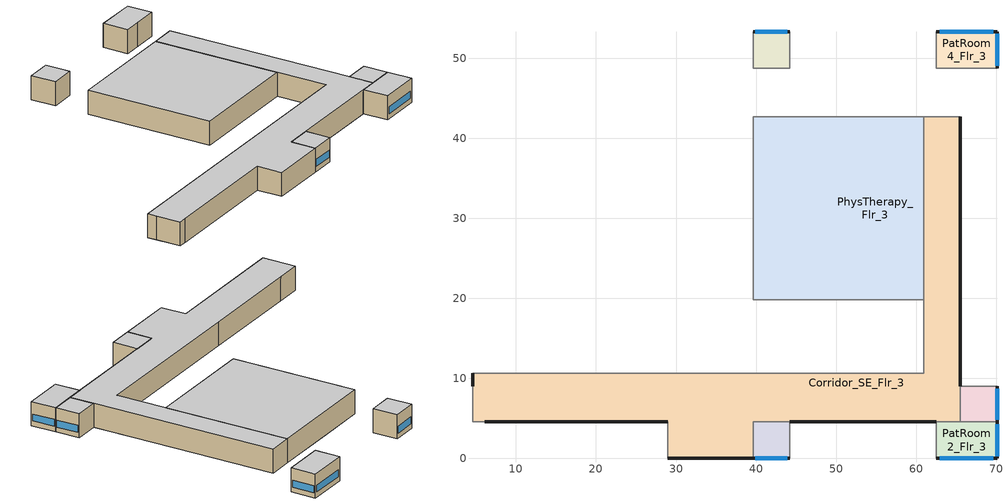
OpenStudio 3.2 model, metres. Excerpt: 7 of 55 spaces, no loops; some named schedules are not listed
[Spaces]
PatRoom5_Mult10_Flr_3
 floor to OR3_Flr_2: 44.2,53.34 44.2,48.77 39.62,48.77 39.62,53.34 z8.54
 wall outside: 44.2,53.34 39.62,53.34 z8.54:12.8
 wall to Corridor_NW_Flr_3: 39.62,53.34 39.62,48.77 44.2,48.77 z8.54:12.8
 wall adiabatic (Wall Adiabatic construction): 44.2,48.77 44.2,53.34 z8.54:12.8
 window: 43.92,53.34 39.9,53.34 z9.45:10.67
 ceiling to PatRoom5_Mult10_Flr_4: 44.2,48.77 44.2,53.34 39.62,53.34 39.62,48.77 z12.8
Corridor_SE_Flr_3
 floor to Corridor_Flr_2: 39.62,10.67 39.62,0 28.96,0 28.96,10.67 z8.54
 floor to OR_NurseStn_Lobby_Flr_2: 65.53,16.76 65.53,4.57 39.62,4.57 39.62,10.67 60.96,10.67 60.96,16.76 z8.54
 floor to ICU_Flr_2: 28.96,10.67 28.96,4.57 4.57,4.57 4.57,10.67 z8.54
 floor to OR2_Mult5_Flr_2: 65.53,42.67 65.53,41.15 60.96,41.15 60.96,42.67 z8.54
 floor adiabatic (Floor Adiabatic construction): 65.53,41.15 65.53,16.76 60.96,16.76 60.96,41.15 z8.54
 wall outside: 28.96,0 39.62,0 / 65.53,8.99 65.53,42.67 / 6.1,4.57 28.96,4.57 / 4.57,10.67 4.57,8.99 / 44.2,4.57 62.48,4.57 z8.54:12.8
 wall to PatRoom6_Flr_3: 4.57,4.57 6.1,4.57 z8.54:12.8
 wall to Corridor_NW_Flr_3: 65.53,42.67 60.96,42.67 / 9.14,10.67 4.57,10.67 z8.54:12.8
 wall to PatRoom7_Mult10_Flr_3: 4.57,8.99 4.57,4.57 z8.54:12.8
 wall to PatRoom3_Mult10_Flr_3: 65.53,4.57 65.53,8.99 z8.54:12.8
 wall to NurseStn_Lobby_Flr_3: 60.96,19.81 60.96,10.67 28.96,10.67 z8.54:12.8
 wall to PhysTherapy_Flr_3: 60.96,42.67 60.96,19.81 z8.54:12.8
 wall to PatRoom1_Mult10_Flr_3: 39.62,0 39.62,4.57 44.2,4.57 z8.54:12.8
 wall adiabatic (Wall Adiabatic construction): 28.96,4.57 28.96,0 z8.54:12.8
 wall to Lab_Flr_3: 28.96,10.67 9.14,10.67 z8.54:12.8
 wall to PatRoom2_Flr_3: 62.48,4.57 65.53,4.57 z8.54:12.8
 ceiling to Corridor_SE_Flr_4: 39.62,0 39.62,4.57 65.53,4.57 65.53,42.67 60.96,42.67 60.96,10.67 4.57,10.67 4.57,4.57 28.96,4.57 28.96,0 z12.8
PatRoom1_Mult10_Flr_3
 floor to OR_NurseStn_Lobby_Flr_2: 44.2,4.57 44.2,0 39.62,0 39.62,4.57 z8.54
 wall outside: 39.62,0 44.2,0 z8.54:12.8
 wall adiabatic (Wall Adiabatic construction): 44.2,0 44.2,4.57 z8.54:12.8
 window: 39.9,0 43.92,0 z9.45:10.67
 ceiling to PatRoom1_Mult10_Flr_4: 44.2,0 44.2,4.57 39.62,4.57 39.62,0 z12.8
PatRoom4_Flr_3
 floor to OR1_Flr_2: 70.1,53.34 70.1,48.77 62.48,48.77 62.48,53.34 z8.54
 wall outside: 70.1,48.77 70.1,53.34 62.48,53.34 z8.54:12.8
 wall adiabatic (Wall Adiabatic construction): 62.48,53.34 62.48,48.77 / 65.53,48.77 70.1,48.77 z8.54:12.8
 wall to Corridor_NW_Flr_3: 62.48,48.77 65.53,48.77 z8.54:12.8
 window: 69.65,53.34 62.94,53.34 / 70.1,49.04 70.1,53.07 z9.45:10.67
 ceiling to PatRoom4_Flr_4: 70.1,48.77 70.1,53.34 62.48,53.34 62.48,48.77 z12.8
PatRoom2_Flr_3
 floor to OR_NurseStn_Lobby_Flr_2: 70.1,4.57 70.1,0 62.48,0 62.48,4.57 z8.54
 wall outside: 62.48,0 70.1,0 70.1,4.57 z8.54:12.8
 wall adiabatic (Wall Adiabatic construction): 62.48,4.57 62.48,0 z8.54:12.8
 wall to PatRoom3_Mult10_Flr_3: 70.1,4.57 65.53,4.57 z8.54:12.8
 window: 70.1,0.27 70.1,4.3 / 62.94,0 69.65,0 z9.45:10.67
 ceiling to PatRoom2_Flr_4: 70.1,0 70.1,4.57 62.48,4.57 62.48,0 z12.8
PhysTherapy_Flr_3
 floor to OR4_Flr_2: 48.77,42.67 48.77,22.86 39.62,22.86 39.62,42.67 z8.54
 floor to OR_NurseStn_Lobby_Flr_2: 60.96,42.67 60.96,19.81 39.62,19.81 39.62,22.86 48.77,22.86 48.77,42.67 z8.54
 wall to NurseStn_Lobby_Flr_3: 39.62,42.67 39.62,19.81 60.96,19.81 z8.54:12.8
 wall to Corridor_NW_Flr_3: 60.96,42.67 39.62,42.67 z8.54:12.8
 ceiling to Radiology_Flr_4: 60.96,19.81 60.96,42.67 39.62,42.67 39.62,19.81 z12.8
PatRoom3_Mult10_Flr_3
 floor to OR_NurseStn_Lobby_Flr_2: 70.1,8.99 70.1,4.57 65.53,4.57 65.53,8.99 z8.54
 wall outside: 70.1,4.57 70.1,8.99 z8.54:12.8
 wall adiabatic (Wall Adiabatic construction): 70.1,8.99 65.53,8.99 z8.54:12.8
 window: 70.1,4.84 70.1,8.73 z9.45:10.67
 ceiling to PatRoom3_Mult10_Flr_4: 70.1,4.57 70.1,8.99 65.53,8.99 65.53,4.57 z12.8
[ClimateZones]
Climate Zone Institution Name 1=ASHRAE; Climate Zone Document Name 1=ANSI/ASHRAE Standard 169; Climate Zone Document Year 1=2006; Climate Zone Value 1=4A
[Building]
-Hospital-ASHRAE 169-2013-4A created: 2021-11-22 21:51:44 -0800: North Axis {deg}=0; Default Construction Set=90.1-2004 - Hospital - ASHRAE 169-2013-4A; Standards Number of Stories=6; Standards Number of Above Ground Stories=5; Standards Building Type=Hospital
[Site]
New York-John F Kennedy Intl AP_NY_USA: Latitude {deg}=40.65; Longitude {deg}=-73.8; Time Zone {hr}=-5; Elevation {m}=5; Terrain=City
[Site:WaterMainsTemperature]
Calculation Method=Correlation; Annual Average Outdoor Air Temperature {C}=12.4667; Maximum Difference In Monthly Average Outdoor Air Temperatures {deltaC}=25.2
[SizingPeriod:DesignDay] Barometric Pressure {Pa}=101241; Sky Clearness=0; Rain Indicator=0; Snow Indicator=0; Day of Month=21; Daylight Saving Time Indicator=0; Humidity Indicating Type=Wetbulb; Dry-Bulb Temperature Range Modifier Type=DefaultMultipliers
Name | Maximum Dry-Bulb Temperature {C} | Daily Dry-Bulb Temperature Range {deltaC} | Humidity Indicating Conditions at Maximum Dry-Bulb | Wind Speed {m/s} | Wind Direction {deg} | Month | Day Type | Solar Model Indicator | ASHRAE Taub | ASHRAE Taud
New.York-John.F.Kennedy.Intl.AP_NY_USA Ann Clg .4% Condns DB=>MWB | 32.1 | 7.4 | 23.1 | 5.6 | 230 | 7 | SummerDesignDay | ASHRAETau | 0.541 | 1.8
New.York-John.F.Kennedy.Intl.AP_NY_USA Ann Htg 99.6% Condns DB | -10.7 | 0 | -10.7 | 7.5 | 320 | 1 | WinterDesignDay | ASHRAEClearSky
[Site:GroundTemperature:FCfactorMethod]
January Ground Temperature {C}=14; February Ground Temperature {C}=7.3; March Ground Temperature {C}=3.3; April Ground Temperature {C}=1.2; May Ground Temperature {C}=-0.2; June Ground Temperature {C}=5.6; July Ground Temperature {C}=10.9; August Ground Temperature {C}=16.1; September Ground Temperature {C}=21.7; October Ground Temperature {C}=25; November Ground Temperature {C}=24.8; December Ground Temperature {C}=19.9
[Material:NoMass] Thermal Absorptance=0.9; Solar Absorptance=0.7
Name | Roughness | Thermal Resistance {m2-K/W} | Visible Absorptance
CP02 CARPET PAD | VeryRough | 0.21648 | 0.8
Nonres_Floor_Insulation | MediumSmooth | 2.88292 | 0.7
Typical Insulation R-6.78 | Smooth | 1.19347 | 0.7
Typical Carpet Pad | Smooth | 0.21648 | 0.8
Typical Insulation R-4.23 | Smooth | 0.745657 | 0.7
Typical Insulation R-14.76; Typical Insulation R-14.76 1 | Smooth | 2.59864 | 0.7
Typical Insulation R-0.58; Typical Insulation R-0.58 1 | Smooth | 0.101875 | 0.7
Typical Insulation R-0.01; Typical Insulation R-0.01 1 | Smooth | 0.001 | 0.7
Typical Insulation R-8.93 | Smooth | 1.57183 | 0.7
Typical Insulation R-7.23 | Smooth | 1.27273 | 0.7
[Material]
Name | Roughness | Thickness {m} | Conductivity {W/m-K} | Density {kg/m3} | Specific Heat {J/kg-K} | Thermal Absorptance | Solar Absorptance | Visible Absorptance
100mm Normalweight concrete floor | MediumSmooth | 0.1016 | 2.31 | 2322 | 832
G01 13mm gypsum board | Smooth | 0.0127 | 0.16 | 800 | 1090 | 0.9 | 0.7 | 0.5
4 in. Normalweight Concrete Floor | MediumRough | 0.1016 | 2.31 | 2322 | 832 | 0.9 | 0.7 | 0.7
1IN Stucco | Smooth | 0.0253 | 0.6918 | 1858 | 837 | 0.9 | 0.7 | 0.92
8IN CONCRETE HW RefBldg | Rough | 0.2032 | 1.311 | 2240 | 836.8 | 0.9 | 0.7 | 0.7
1/2IN Gypsum | Smooth | 0.0127 | 0.16 | 784.9 | 830 | 0.9 | 0.4 | 0.4
Roof Membrane | VeryRough | 0.0095 | 0.16 | 1121.29 | 1460 | 0.9 | 0.7 | 0.7
Metal Roof Surface; F08 Metal surface | Smooth | 0.0008 | 45.28 | 7824 | 500 | 0.9 | 0.7 | 0.7
6 in. Normalweight Concrete Floor | MediumRough | 0.1524 | 2.31 | 2322 | 832 | 0.9 | 0.7 | 0.7
8 in. Concrete Block Basement Wall | MediumRough | 0.2032 | 1.326 | 1842 | 912 | 0.9 | 0.7 | 0.7
G05 25mm wood | MediumSmooth | 0.0254 | 0.15 | 608 | 1630 | 0.9 | 0.5 | 0.5
Std Wood 6inch | MediumSmooth | 0.15 | 0.12 | 540 | 1210 | 0.9 | 0.7 | 0.7
[Construction]
Floor Adiabatic construction: CP02 CARPET PAD, 100mm Normalweight concrete floor, Nonres_Floor_Insulation
Wall Adiabatic construction; Typical Interior Wall: G01 13mm gypsum board, G01 13mm gypsum board
Typical Insulated Exterior Mass Floor R-9.35: Typical Insulation R-6.78, 4 in. Normalweight Concrete Floor, Typical Carpet Pad
Typical Insulated Exterior Mass Wall R-6.62: 1IN Stucco, 8IN CONCRETE HW RefBldg, Typical Insulation R-4.23, 1/2IN Gypsum
Typical IEAD Roof R-15.87: Roof Membrane, Typical Insulation R-14.76, Metal Roof Surface
Typical Interior Floor: 100mm Normalweight concrete floor, CP02 CARPET PAD
Typical Interior Ceiling: CP02 CARPET PAD, 100mm Normalweight concrete floor
Typical Insulated Carpeted 6in Slab Floor: 6 in. Normalweight Concrete Floor, Typical Carpet Pad
Typical Insulated Basement Mass Wall: 8 in. Concrete Block Basement Wall
U 0.57 SHGC 0.39 Dbl Ref-D Clr 6mm/6mm Air: REF D CLEAR 6MM, AIR 6MM, CLEAR 6MM
Typical Insulated Metal Door R-1.43: F08 Metal surface, Typical Insulation R-0.58
Typical Overhead Door R-0.86: Typical Insulation R-0.01
U 1.17 SHGC 0.49 Simple Glazing Skylight U-1.17 SHGC 0.39: U 1.17 SHGC 0.49 Simple Glazing U-1.17 SHGC 0.39
Typical Interior Window: Clear 3mm
Typical Interior Door; Typical Interior Partition: G05 25mm wood
Typical Insulated Exterior Mass Floor R-11.49: Typical Insulation R-8.93, 4 in. Normalweight Concrete Floor, Typical Carpet Pad
Typical Insulated Exterior Mass Wall R-9.62: 1IN Stucco, 8IN CONCRETE HW RefBldg, Typical Insulation R-7.23, 1/2IN Gypsum
Typical IEAD Roof R-15.87 1: Roof Membrane, Typical Insulation R-14.76 1, Metal Roof Surface
Typical Insulated Metal Door R-1.43 1: F08 Metal surface, Typical Insulation R-0.58 1
Typical Overhead Door R-0.86 1: Typical Insulation R-0.01 1
U 1.17 SHGC 0.49 Simple Glazing Skylight U-1.17 SHGC 0.39 1: U 1.17 SHGC 0.49 Simple Glazing U-1.17 SHGC 0.39 1
InteriorFurnishings: Std Wood 6inch
[DefaultConstructionSet] Interior Partition Construction=Typical Interior Partition
Name | Default Exterior Surface Constructions | Default Interior Surface Constructions | Default Ground Contact Surface Constructions | Default Exterior SubSurface Constructions | Default Interior SubSurface Constructions
90.1-2004 - Hospital - ASHRAE 169-2013-4A | Default Surface Constructions 1 | Default Surface Constructions 2 | Default Surface Constructions 3 | Default Sub Surface Constructions 1 | Default Sub Surface Constructions 2
90.1-2004 - Hospital - PatRoom - ASHRAE 169-2013-4A | Default Surface Constructions 4 | Default Surface Constructions 5 | Default Surface Constructions 6 | Default Sub Surface Constructions 3 | Default Sub Surface Constructions 4
[DefaultSurfaceConstructions]
Name | Floor Construction | Wall Construction | Roof Ceiling Construction
Default Surface Constructions 1 | Typical Insulated Exterior Mass Floor R-9.35 | Typical Insulated Exterior Mass Wall R-6.62 | Typical IEAD Roof R-15.87
Default Surface Constructions 2; Default Surface Constructions 5 | Typical Interior Floor | Typical Interior Wall | Typical Interior Ceiling
Default Surface Constructions 3; Default Surface Constructions 6 | Typical Insulated Carpeted 6in Slab Floor | Typical Insulated Basement Mass Wall
Default Surface Constructions 4 | Typical Insulated Exterior Mass Floor R-11.49 | Typical Insulated Exterior Mass Wall R-9.62 | Typical IEAD Roof R-15.87 1
[DefaultSubSurfaceConstructions]
Name | Fixed Window Construction | Operable Window Construction | Door Construction | Glass Door Construction | Overhead Door Construction | Skylight Construction | Tubular Daylight Dome Construction | Tubular Daylight Diffuser Construction
Default Sub Surface Constructions 1 | U 0.57 SHGC 0.39 Dbl Ref-D Clr 6mm/6mm Air | U 0.57 SHGC 0.39 Dbl Ref-D Clr 6mm/6mm Air | Typical Insulated Metal Door R-1.43 | U 0.57 SHGC 0.39 Dbl Ref-D Clr 6mm/6mm Air | Typical Overhead Door R-0.86 | U 1.17 SHGC 0.49 Simple Glazing Skylight U-1.17 SHGC 0.39 | Typical Interior Window | Typical Interior Window
Default Sub Surface Constructions 2; Default Sub Surface Constructions 4 | Typical Interior Window | Typical Interior Window | Typical Interior Door
Default Sub Surface Constructions 3 | U 0.57 SHGC 0.39 Dbl Ref-D Clr 6mm/6mm Air | U 0.57 SHGC 0.39 Dbl Ref-D Clr 6mm/6mm Air | Typical Insulated Metal Door R-1.43 1 | U 0.57 SHGC 0.39 Dbl Ref-D Clr 6mm/6mm Air | Typical Overhead Door R-0.86 1 | U 1.17 SHGC 0.49 Simple Glazing Skylight U-1.17 SHGC 0.39 1 | Typical Interior Window | Typical Interior Window
[WindowMaterial:Glazing] Optical Data Type=SpectralAverage; Infrared Transmittance at Normal Incidence=0; Front Side Infrared Hemispherical Emissivity=0.84; Conductivity {W/m-K}=0.9; Dirt Correction Factor for Solar and Visible Transmittance=1; Solar Diffusing=No
Name | Thickness {m} | Solar Transmittance at Normal Incidence | Front Side Solar Reflectance at Normal Incidence | Back Side Solar Reflectance at Normal Incidence | Visible Transmittance at Normal Incidence | Front Side Visible Reflectance at Normal Incidence | Back Side Visible Reflectance at Normal Incidence | Back Side Infrared Hemispherical Emissivity
REF D CLEAR 6MM | 0.006 | 0.429 | 0.308 | 0.379 | 0.334 | 0.453 | 0.505 | 0.82
CLEAR 6MM | 0.006 | 0.775 | 0.071 | 0.071 | 0.881 | 0.08 | 0.08 | 0.84
Clear 3mm | 0.003 | 0.837 | 0.075 | 0.075 | 0.898 | 0.081 | 0.081 | 0.84
[WindowMaterial:Gas]
AIR 6MM: Gas Type=Air; Thickness {m}=0.0063
[WindowMaterial:SimpleGlazingSystem] U-Factor {W/m2-K}=6.64357; Solar Heat Gain Coefficient=0.39; Visible Transmittance=0.38
U 1.17 SHGC 0.49 Simple Glazing U-1.17 SHGC 0.39; U 1.17 SHGC 0.49 Simple Glazing U-1.17 SHGC 0.39 1
[Space] Building Story=Building Story 4; Part of Total Floor Area=Yes
Name | Space Type | Thermal Zone
PatRoom5_Mult10_Flr_3 | Hospital PatRoom | PatRoom5_Mult10_Flr_3 ZN
Corridor_SE_Flr_3 | Hospital Corridor | Corridor_SE_Flr_3 ZN
PatRoom1_Mult10_Flr_3 | Hospital PatRoom | PatRoom1_Mult10_Flr_3 ZN
PatRoom4_Flr_3 | Hospital PatRoom | PatRoom4_Flr_3 ZN
PatRoom3_Mult10_Flr_3 | Hospital PatRoom | PatRoom3_Mult10_Flr_3 ZN
PatRoom2_Flr_3 | Hospital PatRoom | PatRoom2_Flr_3 ZN
PhysTherapy_Flr_3 | Hospital PhysTherapy | PhysTherapy_Flr_3 ZN
[BuildingStory]
Building Story 4: Nominal Z Coordinate {m}=8.5366
[SpaceType] Standards Building Type=Hospital
Name | Default Schedule Set | Design Specification Outdoor Air Object | Standards Space Type | Default Construction Set
Hospital Corridor | Hospital Corridor Schedule Set | Hospital Corridor Ventilation | Corridor
Hospital PatRoom | Hospital PatRoom Schedule Set | Hospital PatRoom Ventilation | PatRoom | 90.1-2004 - Hospital - PatRoom - ASHRAE 169-2013-4A
Hospital PhysTherapy | Hospital PhysTherapy Schedule Set | Hospital PhysTherapy Ventilation | PhysTherapy
[People:Definition] Number of People Calculation Method=People/Area; Fraction Radiant=0.3
Name | People per Space Floor Area {person/m2}
Hospital Corridor People Definition | 0.0107639
Hospital PatRoom People Definition; Hospital PhysTherapy People Definition | 0.0538196
[People] Work Efficiency Schedule=Work Efficiency Schedule; Clothing Insulation Schedule=Clothing Schedule; Air Velocity Schedule=Air Velocity Schedule; Multiplier=1
Name | People Definition | Space or SpaceType
Hospital Corridor People | Hospital Corridor People Definition | Hospital Corridor
Hospital PatRoom People | Hospital PatRoom People Definition | Hospital PatRoom
Hospital PhysTherapy People | Hospital PhysTherapy People Definition | Hospital PhysTherapy
[Lights:Definition] Design Level Calculation Method=Watts/Area; Fraction Radiant=0.7; Fraction Visible=0.2; Return Air Fraction=0
Name | Watts per Space Floor Area {W/m2}
Hospital Corridor Lights Definition | 10.7639
Hospital PatRoom Lights Definition | 7.53474
Hospital PhysTherapy Lights Definition | 9.68752
[Lights] Fraction Replaceable=1
Name | Lights Definition | Space or SpaceType
Hospital Corridor Lights | Hospital Corridor Lights Definition | Hospital Corridor
Hospital PatRoom Lights | Hospital PatRoom Lights Definition | Hospital PatRoom
Hospital PhysTherapy Lights | Hospital PhysTherapy Lights Definition | Hospital PhysTherapy
[ElectricEquipment:Definition] Design Level Calculation Method=Watts/Area; Fraction Latent=0; Fraction Radiant=0.5; Fraction Lost=0
Name | Watts per Space Floor Area {W/m2}
Hospital PatRoom Elec Equip Definition | 21.5278
Hospital PhysTherapy Elec Equip Definition | 16.1459
[ElectricEquipment]
Name | Electric Equipment Definition | Space or SpaceType
Hospital PatRoom Elec Equip | Hospital PatRoom Elec Equip Definition | Hospital PatRoom
Hospital PhysTherapy Elec Equip | Hospital PhysTherapy Elec Equip Definition | Hospital PhysTherapy
[DesignSpecification:OutdoorAir] Outdoor Air Method=Sum
Name | Outdoor Air Flow per Floor Area {m3/s-m2} | Outdoor Air Flow Air Changes per Hour {1/hr}
Hospital Corridor Ventilation | 0.000254
Hospital PatRoom Ventilation |  | 2
Hospital PhysTherapy Ventilation | 0.0023876
[DefaultScheduleSet] People Activity Level Schedule=Hospital ACTIVITY_SCH; Infiltration Schedule=Hospital INFIL_SCH_PNNL
Name | Number of People Schedule | Lighting Schedule | Electric Equipment Schedule
Hospital Corridor Schedule Set | Hospital BLDG_OCC_SCH | Hospital BLDG_LIGHT_CORRIDOR_SCH | Hospital BLDG_EQUIP_SCH
Hospital PatRoom Schedule Set | Hospital BLDG_OCC_EXTD_SCH | Hospital BLDG_LIGHT_SCH | Hospital BLDG_EQUIP_EXTD_SCH
Hospital PhysTherapy Schedule Set | Hospital BLDG_OCC_SCH | Hospital BLDG_LIGHT_SCH | Hospital BLDG_EQUIP_SCH
[ThermostatSetpoint:DualSetpoint] Heating Setpoint Temperature Schedule=Hospital HTGSETP_SCH; Cooling Setpoint Temperature Schedule=Hospital CLGSETP_SCH
Hospital Corridor Thermostat 6; Hospital PatRoom Thermostat 1; Hospital PatRoom Thermostat 3; Hospital PatRoom Thermostat 5; Hospital PatRoom Thermostat 7; Hospital PatRoom Thermostat 9; Hospital PhysTherapy Thermostat 1
[SpaceInfiltration:DesignFlowRate] Schedule=Hospital INFIL_SCH_PNNL; Design Flow Rate Calculation Method=Flow/ExteriorArea; Flow per Exterior Surface Area {m3/s-m2}=0.00102523; Constant Term Coefficient=0; Temperature Term Coefficient=0; Velocity Term Coefficient=0.224; Velocity Squared Term Coefficient=0
Name | Space or SpaceType
Corridor_SE_Flr_3 Infiltration | Corridor_SE_Flr_3
PatRoom1_Mult10_Flr_3 Infiltration | PatRoom1_Mult10_Flr_3
PatRoom2_Flr_3 Infiltration | PatRoom2_Flr_3
PatRoom3_Mult10_Flr_3 Infiltration | PatRoom3_Mult10_Flr_3
PatRoom4_Flr_3 Infiltration | PatRoom4_Flr_3
PatRoom5_Mult10_Flr_3 Infiltration | PatRoom5_Mult10_Flr_3
[ThermalZone] Use Ideal Air Loads=No
Name | Thermostat | Multiplier
Corridor_SE_Flr_3 ZN | Hospital Corridor Thermostat 6
PatRoom1_Mult10_Flr_3 ZN | Hospital PatRoom Thermostat 1 | 10
PatRoom2_Flr_3 ZN | Hospital PatRoom Thermostat 3
PatRoom3_Mult10_Flr_3 ZN | Hospital PatRoom Thermostat 5 | 10
PatRoom4_Flr_3 ZN | Hospital PatRoom Thermostat 7
PatRoom5_Mult10_Flr_3 ZN | Hospital PatRoom Thermostat 9 | 10
PhysTherapy_Flr_3 ZN | Hospital PhysTherapy Thermostat 1
[InternalMass:Definition]
Internal Mass Definition 1: Construction=InteriorFurnishings; Design Level Calculation Method=SurfaceArea/Area; Surface Area per Space Floor Area=2
[InternalMass] Internal Mass Definition=Internal Mass Definition 1; Multiplier=1
Name | Space or SpaceType
PhysTherapy_Flr_3 Mass | PhysTherapy_Flr_3
PatRoom2_Flr_3 Mass | PatRoom2_Flr_3
PatRoom5_Mult10_Flr_3 Mass | PatRoom5_Mult10_Flr_3
Corridor_SE_Flr_3 Mass | Corridor_SE_Flr_3
PatRoom4_Flr_3 Mass | PatRoom4_Flr_3
PatRoom1_Mult10_Flr_3 Mass | PatRoom1_Mult10_Flr_3
PatRoom3_Mult10_Flr_3 Mass | PatRoom3_Mult10_Flr_3
[Exterior:Lights:Definition]
NonDimming Exterior Lights Def: Design Level {W}=16636
[Exterior:Lights]
NonDimming Exterior Lights Def: Exterior Lights Definition=NonDimming Exterior Lights Def; Schedule=Hospital Exterior_Lgt_ALWAYS_ON; Control Option=AstronomicalClock
[Exterior:FuelEquipment:Definition]
Name | Design Level {W}
Fuel equipment 1 Def | 162963
Fuel equipment 2 Def | 1295.2
[Exterior:FuelEquipment] Fuel Use Type=Electricity
Name | Exterior Fuel Equipment Definition | Schedule
Fuel equipment 1 | Fuel equipment 1 Def | Hospital BLDG_ELEVATORS
Fuel equipment 2 | Fuel equipment 2 Def | Hospital ELEV_LIGHT_FAN_SCH_24_7
[Schedule:Ruleset]
Name | Default Day Schedule | Summer Design Day Schedule | Winter Design Day Schedule
Clothing Schedule | Clothing Schedule Default Winter Clothes
Air Velocity Schedule | Air Velocity Schedule Default
Work Efficiency Schedule | Work Efficiency Schedule Default
Hospital BLDG_OCC_SCH | Hospital BLDG_OCC_SCH Default | Hospital BLDG_OCC_SCH Summer Design Day | Hospital BLDG_OCC_SCH Winter Design Day
Hospital ACTIVITY_SCH | Hospital ACTIVITY_SCH Default | Hospital ACTIVITY_SCH Summer Design Day | Hospital ACTIVITY_SCH Winter Design Day
Hospital BLDG_EQUIP_SCH | Hospital BLDG_EQUIP_SCH Default | Hospital BLDG_EQUIP_SCH Summer Design Day | Hospital BLDG_EQUIP_SCH Winter Design Day
Hospital INFIL_SCH_PNNL | Hospital INFIL_SCH_PNNL Default | Hospital INFIL_SCH_PNNL Summer Design Day | Hospital INFIL_SCH_PNNL Winter Design Day
Hospital HTGSETP_SCH | Hospital HTGSETP_SCH Default | Hospital HTGSETP_SCH Summer Design Day | Hospital HTGSETP_SCH Winter Design Day
Hospital CLGSETP_SCH | Hospital CLGSETP_SCH Default | Hospital CLGSETP_SCH Summer Design Day | Hospital CLGSETP_SCH Winter Design Day
Hospital BLDG_LIGHT_CORRIDOR_SCH | Hospital BLDG_LIGHT_CORRIDOR_SCH Default | Hospital BLDG_LIGHT_CORRIDOR_SCH Summer Design Day | Hospital BLDG_LIGHT_CORRIDOR_SCH Winter Design Day
Hospital BLDG_LIGHT_SCH | Hospital BLDG_LIGHT_SCH Default | Hospital BLDG_LIGHT_SCH Summer Design Day | Hospital BLDG_LIGHT_SCH Winter Design Day
Hospital BLDG_OCC_EXTD_SCH | Hospital BLDG_OCC_EXTD_SCH Default | Hospital BLDG_OCC_EXTD_SCH Summer Design Day | Hospital BLDG_OCC_EXTD_SCH Winter Design Day
Hospital BLDG_EQUIP_EXTD_SCH | Hospital BLDG_EQUIP_EXTD_SCH Default | Hospital BLDG_EQUIP_EXTD_SCH Summer Design Day | Hospital BLDG_EQUIP_EXTD_SCH Winter Design Day
Hospital Exterior_Lgt_ALWAYS_ON | Hospital Exterior_Lgt_ALWAYS_ON Default | Hospital Exterior_Lgt_ALWAYS_ON Summer Design Day | Hospital Exterior_Lgt_ALWAYS_ON Winter Design Day
Hospital BLDG_ELEVATORS | Hospital BLDG_ELEVATORS Default | Hospital BLDG_ELEVATORS Summer Design Day | Hospital BLDG_ELEVATORS Winter Design Day
Hospital ELEV_LIGHT_FAN_SCH_24_7 | Hospital ELEV_LIGHT_FAN_SCH_24_7 Default | Hospital ELEV_LIGHT_FAN_SCH_24_7 Summer Design Day | Hospital ELEV_LIGHT_FAN_SCH_24_7 Winter Design Day
[Schedule:Day]
Hospital INFIL_SCH_PNNL Default; Hospital INFIL_SCH_PNNL Winter Design Day; Hospital INFIL_SCH_PNNL Summer Design Day: 24, 0, 0.25
Hospital Exterior_Lgt_ALWAYS_ON Default; Hospital Exterior_Lgt_ALWAYS_ON Winter Design Day; Hospital Exterior_Lgt_ALWAYS_ON Summer Design Day; Hospital BLDG_ELEVATORS Summer Design Day: 24, 0, 1
Hospital BLDG_ELEVATORS Default: 8, 0, 0.2, 16, 0, 0.4, 24, 0, 0.2
Hospital BLDG_ELEVATORS Winter Design Day: 24, 0, 0.2
[Schedule:Rule] Apply Saturday=Yes; Date Specification Type=DateRange; Start Month=1; Start Day=1; End Month=12; End Day=31
Name | Schedule Ruleset | Rule Order | Day Schedule | Apply Monday | Apply Tuesday | Apply Wednesday | Apply Thursday | Apply Friday
Schedule Rule 8 | Hospital INFIL_SCH_PNNL | 0 | Hospital INFIL_SCH_PNNL Default|WntrDsn|SmrDsn|Sat|Wkdy Day | Yes | Yes | Yes | Yes | Yes
Schedule Rule 33 | Hospital BLDG_ELEVATORS | 1 | Hospital BLDG_ELEVATORS Sat Day
